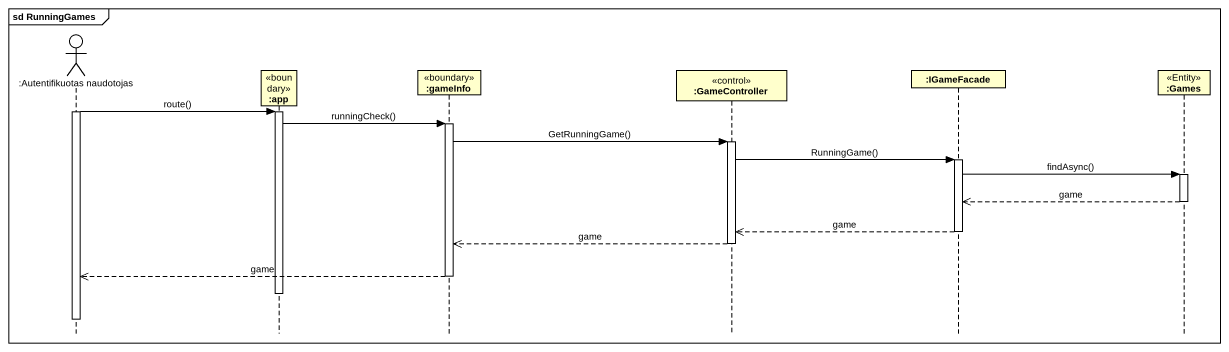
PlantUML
@startuml
mainframe sd RunningGames
hide footbox
actor ":Autentifikuotas naudotojas" as Autentifikuotas_naudotojas
participant ":app" as app <<boundary>>
participant ":gameInfo" as gameInfo <<boundary>>
participant ":GameController" as GameController <<control>>
participant ":IGameFacade" as IGameFacade
participant ":Games" as Games <<Entity>>

activate Autentifikuotas_naudotojas
Autentifikuotas_naudotojas -> app : route()
activate app
app -> gameInfo : runningCheck()
activate gameInfo
gameInfo -> GameController : GetRunningGame()
activate GameController
GameController -> IGameFacade : RunningGame()
activate IGameFacade
IGameFacade -> Games : findAsync()
activate Games
Games -->> IGameFacade : game
deactivate Games
IGameFacade -->> GameController : game
deactivate IGameFacade
GameController -->> gameInfo : game
deactivate GameController
gameInfo -->> Autentifikuotas_naudotojas : game
deactivate gameInfo
deactivate app
deactivate Autentifikuotas_naudotojas
@enduml
